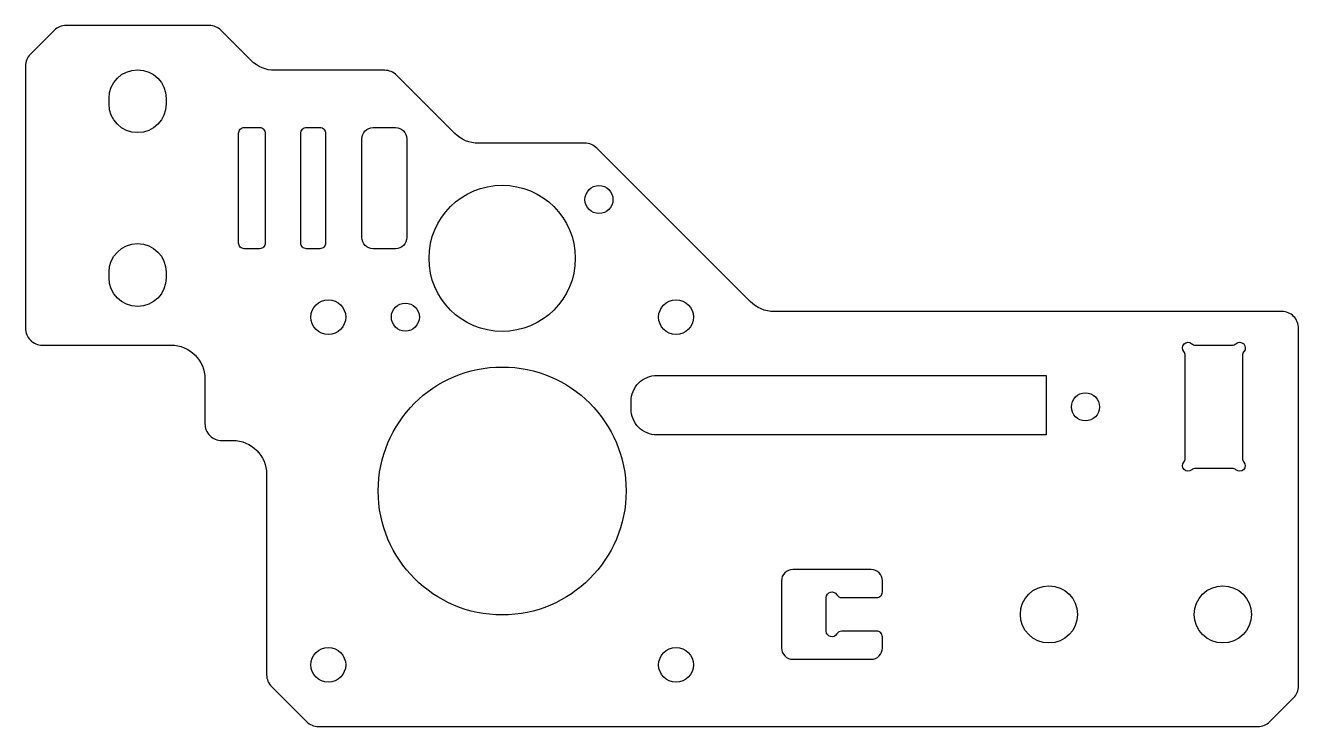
# Model space of a CAD drawing. Header units: millimetres. Extents: x -205 to -91, y -209 to -146.
import ezdxf

# ---------------------------------------------------------------- set-up
doc = ezdxf.new("R2010")
doc.units = ezdxf.units.MM
doc.layers.get('0').update_dxf_attribs({"linetype": 'CONTINUOUS'})

msp = doc.modelspace()

# ---------------------------------------------------------------- linework, layer by layer
for points in [[(-95.12, -209, 0.198912), (-94.06, -208.56), (-91.94, -206.44, 0.198912), (-91.5, -205.38), (-91.5, -173.5, 0.414214), (-93, -172), (-138.26, -172, -0.198912), (-140.38, -171.12), (-154.06, -157.44, 0.198912), (-155.12, -157), (-164.61, -157, -0.198912), (-166.73, -156.12), (-171.91, -150.94, 0.198912), (-172.97, -150.5), (-182.76, -150.5, -0.198912), (-184.88, -149.62), (-187.56, -146.94, 0.198912), (-188.62, -146.5), (-201.38, -146.5, 0.198912), (-202.44, -146.94), (-204.56, -149.06, 0.198912), (-205, -150.12), (-205, -173.5, 0.414214), (-203.5, -175), (-192, -175, -0.414214), (-189, -178), (-189, -182, 0.414214), (-187.5, -183.5), (-186.5, -183.5, -0.414214), (-183.5, -186.5), (-183.5, -204.38, 0.198912), (-183.06, -205.44), (-179.94, -208.56, 0.198912), (-178.88, -209)], [(-197.55, -153.5), (-197.55, -153, -1), (-192.45, -153), (-192.45, -153.5, -1)], [(-184.12, -166.4), (-185.5, -166.4, -0.414214), (-186, -165.9), (-186, -156.1, -0.414214), (-185.5, -155.6), (-184.12, -155.6, -0.414214), (-183.62, -156.1), (-183.62, -165.9, -0.414214)], [(-180.45, -165.9), (-180.45, -156.1, -0.414214), (-179.95, -155.6), (-178.75, -155.6, -0.414214), (-178.25, -156.1), (-178.25, -165.9, -0.414214), (-178.75, -166.4), (-179.95, -166.4, -0.414214)], [(-171, -156.6), (-171, -165.4, -0.414214), (-172, -166.4), (-174, -166.4, -0.414214), (-175, -165.4), (-175, -156.6, -0.414214), (-174, -155.6), (-172, -155.6, -0.414214)], [(-192.45, -168.5), (-192.45, -169, -1), (-197.55, -169), (-197.55, -168.5, -1)], [(-100.69, -186, 0.182676), (-101.02, -186.12, -0.939221), (-101.72, -185.42, 0.182676), (-101.6, -185.09), (-101.6, -175.91, 0.182676), (-101.72, -175.58, -0.939221), (-101.02, -174.87, 0.182676), (-100.69, -175), (-97.41, -175, 0.182676), (-97.08, -174.87, -0.939221), (-96.37, -175.58, 0.182676), (-96.5, -175.91), (-96.5, -185.09, 0.182676), (-96.37, -185.42, -0.939221), (-97.08, -186.12, 0.182676), (-97.41, -186)], [(-148.7, -177.7), (-114, -177.7), (-114, -183), (-148.7, -183, -0.414214), (-151, -180.7), (-151, -180, -0.414214)], [(-137.6, -202, 0.414214), (-136.6, -203), (-129.6, -203, 0.414214), (-128.6, -202), (-128.6, -201, 0.414214), (-129.1, -200.5), (-132.23, -200.5, 0.267949), (-132.67, -200.75, -0.767327), (-133.6, -200.5), (-133.6, -197.5, -0.767327), (-132.67, -197.25, 0.267949), (-132.23, -197.5), (-129.1, -197.5, 0.414214), (-128.6, -197), (-128.6, -196, 0.414214), (-129.6, -195), (-136.6, -195, 0.414214), (-137.6, -196)]]:
    msp.add_lwpolyline(points, format="xyb", close=True)
for centre, radius in [((-162.5, -167.26), 6.52), ((-153.87, -162.02), 1.25), ((-178, -172.5), 1.55), ((-171.13, -172.5), 1.25), ((-147, -172.5), 1.55), ((-162.5, -188), 11.05), ((-110.5, -180.5), 1.25), ((-113.75, -199), 2.55), ((-98.25, -199), 2.55), ((-178, -203.5), 1.55), ((-147, -203.5), 1.55)]:
    msp.add_circle(centre, radius)

doc.saveas('drawing.dxf')
